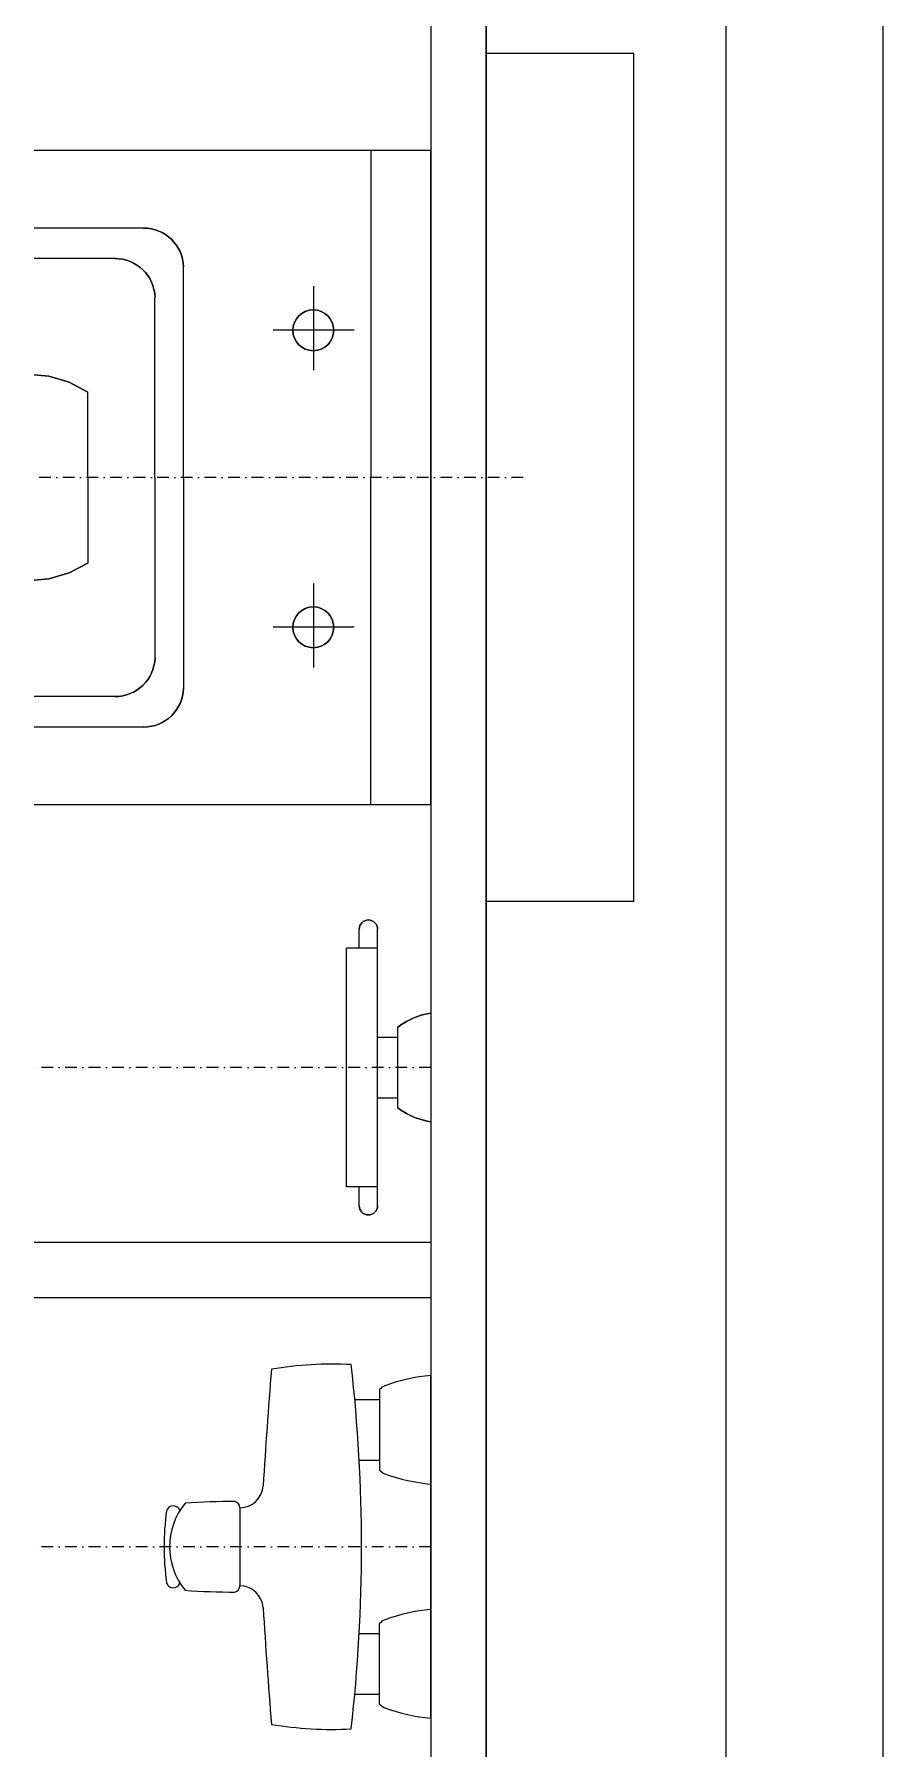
# Model space of a CAD drawing. Header units: millimetres. Extents: x 1227527 to 1253152, y -267428 to -255409.
# Drawn here: x 1237132 to 1237592, y -258739 to -257809 of the extents above; entities that cross this region are included whole.
import ezdxf

# ---------------------------------------------------------------- set-up
doc = ezdxf.new("R2010")
doc.units = ezdxf.units.MM
doc.linetypes.add('DASHDOT2', pattern=[12.7, 6.35, -3.175, 0, -3.175])
for name, color, linetype in [('Divar-komek', 7, 'Continuous'), ('Kafel', 7, 'Continuous'), ('Santexnika', 7, 'Continuous'), ('Tavan', 7, 'Continuous')]:
    doc.layers.add(name, color=color, linetype=linetype)

msp = doc.modelspace()

# ---------------------------------------------------------------- linework, layer by layer
msp.add_line((1237377.42, -262209.29), (1237377.42, -255679.07))
at = {"layer": 'Divar-komek'}
for p, q in [((1237377.42, -255874.29), (1237377.42, -262209.29)), ((1237507.42, -255874.29), (1237507.42, -262339.29))]:
    msp.add_line(p, q, dxfattribs=at)
at = {"layer": 'Kafel'}
for p, q in [((1237347.42, -255704.29), (1237347.42, -262184.29)), ((1237377.42, -255874.29), (1237377.42, -262184.29))]:
    msp.add_line(p, q, dxfattribs=at)
at = {"layer": 'Santexnika'}
for p, q in [((1237457.42, -257819.29), (1237377.42, -257819.29)), ((1237377.42, -258279.29), (1237377.42, -257819.29)), ((1237457.42, -257819.29), (1237377.42, -257819.29)), ((1237377.42, -258279.29), (1237377.42, -257819.29)), ((1237457.42, -257819.29), (1237377.42, -257819.29)), ((1237377.42, -258279.29), (1237377.42, -257819.29)), ((1237457.42, -257819.29), (1237377.42, -257819.29)), ((1237377.42, -258279.29), (1237377.42, -257819.29)), ((1237457.42, -257819.29), (1237377.42, -257819.29)), ((1237377.42, -258279.29), (1237377.42, -257819.29)), ((1237457.42, -257819.29), (1237377.42, -257819.29)), ((1237377.42, -258279.29), (1237377.42, -257819.29)), ((1237457.42, -257819.29), (1237377.42, -257819.29)), ((1237377.42, -258279.29), (1237377.42, -257819.29)), ((1237457.42, -257819.29), (1237377.42, -257819.29)), ((1237377.42, -258279.29), (1237377.42, -257819.29)), ((1237457.42, -258279.29), (1237457.42, -257819.29)), ((1237457.42, -258279.29), (1237457.42, -257819.29)), ((1237457.42, -258279.29), (1237457.42, -257819.29)), ((1237457.42, -258279.29), (1237457.42, -257819.29)), ((1237457.42, -258279.29), (1237457.42, -257819.29)), ((1237457.42, -258279.29), (1237457.42, -257819.29)), ((1237457.42, -258279.29), (1237457.42, -257819.29)), ((1237457.42, -258279.29), (1237457.42, -257819.29)), ((1237347.42, -257871.79), (1237132.42, -257871.79)), ((1237347.42, -257871.79), (1237132.42, -257871.79)), ((1237347.42, -257871.79), (1237132.42, -257871.79)), ((1237347.42, -257871.79), (1237132.42, -257871.79)), ((1237347.42, -257871.79), (1237132.42, -257871.79)), ((1237347.42, -257871.79), (1237132.42, -257871.79)), ((1237347.42, -257871.79), (1237132.42, -257871.79)), ((1237347.42, -257871.79), (1237132.42, -257871.79)), ((1237314.89, -257871.79), (1237314.89, -258049.29)), ((1237314.89, -257871.79), (1237314.89, -258049.29)), ((1237314.89, -257871.79), (1237314.89, -258049.29)), ((1237314.89, -257871.79), (1237314.89, -258049.29)), ((1237314.89, -257871.79), (1237314.89, -258049.29)), ((1237314.89, -257871.79), (1237314.89, -258049.29)), ((1237314.89, -257871.79), (1237314.89, -258049.29)), ((1237314.89, -257871.79), (1237314.89, -258049.29)), ((1237347.42, -258226.79), (1237347.42, -257871.79)), ((1237347.42, -258226.79), (1237347.42, -257871.79)), ((1237347.42, -258226.79), (1237347.42, -257871.79)), ((1237347.42, -258226.79), (1237347.42, -257871.79)), ((1237347.42, -258226.79), (1237347.42, -257871.79)), ((1237347.42, -258226.79), (1237347.42, -257871.79)), ((1237347.42, -258226.79), (1237347.42, -257871.79)), ((1237347.42, -258226.79), (1237347.42, -257871.79)), ((1237191.9, -257913.96), (1237132.42, -257913.96)), ((1237191.9, -257913.96), (1237132.42, -257913.96)), ((1237191.9, -257913.96), (1237132.42, -257913.96)), ((1237191.9, -257913.96), (1237132.42, -257913.96)), ((1237191.9, -257913.96), (1237132.42, -257913.96)), ((1237191.9, -257913.96), (1237132.42, -257913.96)), ((1237191.9, -257913.96), (1237132.42, -257913.96)), ((1237191.9, -257913.96), (1237132.42, -257913.96)), ((1237176.42, -257930.5), (1237132.42, -257930.5)), ((1237176.42, -257930.5), (1237132.42, -257930.5)), ((1237176.42, -257930.5), (1237132.42, -257930.5)), ((1237176.42, -257930.5), (1237132.42, -257930.5)), ((1237176.42, -257930.5), (1237132.42, -257930.5)), ((1237176.42, -257930.5), (1237132.42, -257930.5)), ((1237176.42, -257930.5), (1237132.42, -257930.5)), ((1237176.42, -257930.5), (1237132.42, -257930.5)), ((1237213.34, -258049.29), (1237213.34, -257934.94)), ((1237213.34, -258049.29), (1237213.34, -257934.94)), ((1237213.34, -258049.29), (1237213.34, -257934.94)), ((1237213.34, -258049.29), (1237213.34, -257934.94)), ((1237213.34, -258049.29), (1237213.34, -257934.94)), ((1237213.34, -258049.29), (1237213.34, -257934.94)), ((1237213.34, -258049.29), (1237213.34, -257934.94)), ((1237213.34, -258049.29), (1237213.34, -257934.94)), ((1237197.86, -258049.29), (1237197.86, -257951.47)), ((1237197.86, -258049.29), (1237197.86, -257951.47)), ((1237197.86, -258049.29), (1237197.86, -257951.47)), ((1237197.86, -258049.29), (1237197.86, -257951.47)), ((1237197.86, -258049.29), (1237197.86, -257951.47)), ((1237197.86, -258049.29), (1237197.86, -257951.47)), ((1237197.86, -258049.29), (1237197.86, -257951.47)), ((1237197.86, -258049.29), (1237197.86, -257951.47)), ((1237283.9, -257991.12), (1237283.9, -257945.55)), ((1237283.9, -257991.12), (1237283.9, -257945.55)), ((1237283.9, -257991.12), (1237283.9, -257945.55)), ((1237283.9, -257991.12), (1237283.9, -257945.55)), ((1237283.9, -257991.12), (1237283.9, -257945.55)), ((1237283.9, -257991.12), (1237283.9, -257945.55)), ((1237283.9, -257991.12), (1237283.9, -257945.55)), ((1237283.9, -257991.12), (1237283.9, -257945.55)), ((1237305.83, -257969.4), (1237261.98, -257969.4)), ((1237305.83, -257969.4), (1237261.98, -257969.4)), ((1237305.83, -257969.4), (1237261.98, -257969.4)), ((1237305.83, -257969.4), (1237261.98, -257969.4)), ((1237305.83, -257969.4), (1237261.98, -257969.4)), ((1237305.83, -257969.4), (1237261.98, -257969.4)), ((1237305.83, -257969.4), (1237261.98, -257969.4)), ((1237305.83, -257969.4), (1237261.98, -257969.4)), ((1237161.53, -258049.29), (1237161.53, -258002.93)), ((1237161.53, -258049.29), (1237161.53, -258002.93)), ((1237161.53, -258049.29), (1237161.53, -258002.93)), ((1237161.53, -258049.29), (1237161.53, -258002.93)), ((1237161.53, -258049.29), (1237161.53, -258002.93)), ((1237161.53, -258049.29), (1237161.53, -258002.93)), ((1237161.53, -258049.29), (1237161.53, -258002.93)), ((1237161.53, -258049.29), (1237161.53, -258002.93)), ((1237161.53, -258049.29), (1237161.53, -258095.66)), ((1237161.53, -258049.29), (1237161.53, -258095.66)), ((1237161.53, -258049.29), (1237161.53, -258095.66)), ((1237161.53, -258049.29), (1237161.53, -258095.66)), ((1237161.53, -258049.29), (1237161.53, -258095.66)), ((1237161.53, -258049.29), (1237161.53, -258095.66)), ((1237161.53, -258049.29), (1237161.53, -258095.66)), ((1237161.53, -258049.29), (1237161.53, -258095.66)), ((1237197.86, -258049.29), (1237197.86, -258147.11)), ((1237197.86, -258049.29), (1237197.86, -258147.11)), ((1237197.86, -258049.29), (1237197.86, -258147.11)), ((1237197.86, -258049.29), (1237197.86, -258147.11)), ((1237197.86, -258049.29), (1237197.86, -258147.11)), ((1237197.86, -258049.29), (1237197.86, -258147.11)), ((1237197.86, -258049.29), (1237197.86, -258147.11)), ((1237197.86, -258049.29), (1237197.86, -258147.11)), ((1237213.34, -258049.29), (1237213.34, -258163.64)), ((1237213.34, -258049.29), (1237213.34, -258163.64)), ((1237213.34, -258049.29), (1237213.34, -258163.64)), ((1237213.34, -258049.29), (1237213.34, -258163.64)), ((1237213.34, -258049.29), (1237213.34, -258163.64)), ((1237213.34, -258049.29), (1237213.34, -258163.64)), ((1237213.34, -258049.29), (1237213.34, -258163.64)), ((1237213.34, -258049.29), (1237213.34, -258163.64)), ((1237314.89, -258226.79), (1237314.89, -258049.29)), ((1237314.89, -258226.79), (1237314.89, -258049.29)), ((1237314.89, -258226.79), (1237314.89, -258049.29)), ((1237314.89, -258226.79), (1237314.89, -258049.29)), ((1237314.89, -258226.79), (1237314.89, -258049.29)), ((1237314.89, -258226.79), (1237314.89, -258049.29)), ((1237314.89, -258226.79), (1237314.89, -258049.29)), ((1237314.89, -258226.79), (1237314.89, -258049.29)), ((1237283.9, -258152.24), (1237283.9, -258106.67)), ((1237283.9, -258152.24), (1237283.9, -258106.67)), ((1237283.9, -258152.24), (1237283.9, -258106.67)), ((1237283.9, -258152.24), (1237283.9, -258106.67)), ((1237283.9, -258152.24), (1237283.9, -258106.67)), ((1237283.9, -258152.24), (1237283.9, -258106.67)), ((1237283.9, -258152.24), (1237283.9, -258106.67)), ((1237283.9, -258152.24), (1237283.9, -258106.67)), ((1237305.83, -258130.52), (1237261.98, -258130.52)), ((1237305.83, -258130.52), (1237261.98, -258130.52)), ((1237305.83, -258130.52), (1237261.98, -258130.52)), ((1237305.83, -258130.52), (1237261.98, -258130.52)), ((1237305.83, -258130.52), (1237261.98, -258130.52)), ((1237305.83, -258130.52), (1237261.98, -258130.52)), ((1237305.83, -258130.52), (1237261.98, -258130.52)), ((1237305.83, -258130.52), (1237261.98, -258130.52)), ((1237176.42, -258168.09), (1237132.42, -258168.09)), ((1237176.42, -258168.09), (1237132.42, -258168.09)), ((1237176.42, -258168.09), (1237132.42, -258168.09)), ((1237176.42, -258168.09), (1237132.42, -258168.09)), ((1237176.42, -258168.09), (1237132.42, -258168.09)), ((1237176.42, -258168.09), (1237132.42, -258168.09)), ((1237176.42, -258168.09), (1237132.42, -258168.09)), ((1237176.42, -258168.09), (1237132.42, -258168.09)), ((1237191.9, -258184.62), (1237132.42, -258184.62)), ((1237191.9, -258184.62), (1237132.42, -258184.62)), ((1237191.9, -258184.62), (1237132.42, -258184.62)), ((1237191.9, -258184.62), (1237132.42, -258184.62)), ((1237191.9, -258184.62), (1237132.42, -258184.62)), ((1237191.9, -258184.62), (1237132.42, -258184.62)), ((1237191.9, -258184.62), (1237132.42, -258184.62)), ((1237191.9, -258184.62), (1237132.42, -258184.62)), ((1237347.42, -258226.79), (1237132.42, -258226.79)), ((1237347.42, -258226.79), (1237132.42, -258226.79)), ((1237347.42, -258226.79), (1237132.42, -258226.79)), ((1237347.42, -258226.79), (1237132.42, -258226.79)), ((1237347.42, -258226.79), (1237132.42, -258226.79)), ((1237347.42, -258226.79), (1237132.42, -258226.79)), ((1237347.42, -258226.79), (1237132.42, -258226.79)), ((1237347.42, -258226.79), (1237132.42, -258226.79)), ((1237457.42, -258279.29), (1237377.42, -258279.29)), ((1237457.42, -258279.29), (1237377.42, -258279.29)), ((1237457.42, -258279.29), (1237377.42, -258279.29)), ((1237457.42, -258279.29), (1237377.42, -258279.29)), ((1237457.42, -258279.29), (1237377.42, -258279.29)), ((1237457.42, -258279.29), (1237377.42, -258279.29)), ((1237457.42, -258279.29), (1237377.42, -258279.29)), ((1237457.42, -258279.29), (1237377.42, -258279.29)), ((1237308.57, -258304.64), (1237308.57, -258294.29)), ((1237308.57, -258304.64), (1237308.57, -258294.29)), ((1237308.57, -258304.64), (1237308.57, -258294.29)), ((1237308.57, -258304.64), (1237308.57, -258294.29)), ((1237308.57, -258304.64), (1237308.57, -258294.29)), ((1237308.57, -258304.64), (1237308.57, -258294.29)), ((1237308.57, -258304.64), (1237308.57, -258294.29)), ((1237308.57, -258304.64), (1237308.57, -258294.29)), ((1237318.57, -258444.29), (1237318.57, -258294.29)), ((1237318.57, -258444.29), (1237318.57, -258294.29)), ((1237318.57, -258444.29), (1237318.57, -258294.29)), ((1237318.57, -258444.29), (1237318.57, -258294.29)), ((1237318.57, -258444.29), (1237318.57, -258294.29)), ((1237318.57, -258444.29), (1237318.57, -258294.29)), ((1237318.57, -258444.29), (1237318.57, -258294.29)), ((1237318.57, -258444.29), (1237318.57, -258294.29)), ((1237301.63, -258433.95), (1237301.63, -258304.64)), ((1237318.57, -258304.64), (1237301.63, -258304.64)), ((1237301.63, -258433.95), (1237301.63, -258304.64)), ((1237318.57, -258304.64), (1237301.63, -258304.64)), ((1237301.63, -258433.95), (1237301.63, -258304.64)), ((1237318.57, -258304.64), (1237301.63, -258304.64)), ((1237301.63, -258433.95), (1237301.63, -258304.64)), ((1237318.57, -258304.64), (1237301.63, -258304.64)), ((1237301.63, -258433.95), (1237301.63, -258304.64)), ((1237318.57, -258304.64), (1237301.63, -258304.64)), ((1237301.63, -258433.95), (1237301.63, -258304.64)), ((1237318.57, -258304.64), (1237301.63, -258304.64)), ((1237301.63, -258433.95), (1237301.63, -258304.64)), ((1237318.57, -258304.64), (1237301.63, -258304.64)), ((1237301.63, -258433.95), (1237301.63, -258304.64)), ((1237318.57, -258304.64), (1237301.63, -258304.64)), ((1237347.42, -258339.86), (1237347.42, -258398.73)), ((1237347.42, -258339.86), (1237347.42, -258398.73)), ((1237347.42, -258339.86), (1237347.42, -258398.73)), ((1237347.42, -258339.86), (1237347.42, -258398.73)), ((1237347.42, -258339.86), (1237347.42, -258398.73)), ((1237347.42, -258339.86), (1237347.42, -258398.73)), ((1237347.42, -258339.86), (1237347.42, -258398.73)), ((1237347.42, -258339.86), (1237347.42, -258398.73)), ((1237318.57, -258352.86), (1237329.59, -258352.86)), ((1237318.57, -258352.86), (1237329.59, -258352.86)), ((1237318.57, -258352.86), (1237329.59, -258352.86)), ((1237318.57, -258352.86), (1237329.59, -258352.86)), ((1237318.57, -258352.86), (1237329.59, -258352.86)), ((1237318.57, -258352.86), (1237329.59, -258352.86)), ((1237318.57, -258352.86), (1237329.59, -258352.86)), ((1237318.57, -258352.86), (1237329.59, -258352.86)), ((1237329.59, -258391.13), (1237329.59, -258347.46)), ((1237329.59, -258391.13), (1237329.59, -258347.46)), ((1237329.59, -258391.13), (1237329.59, -258347.46)), ((1237329.59, -258391.13), (1237329.59, -258347.46)), ((1237329.59, -258391.13), (1237329.59, -258347.46)), ((1237329.59, -258391.13), (1237329.59, -258347.46)), ((1237329.59, -258391.13), (1237329.59, -258347.46)), ((1237329.59, -258391.13), (1237329.59, -258347.46)), ((1237318.57, -258385.72), (1237329.59, -258385.72)), ((1237318.57, -258385.72), (1237329.59, -258385.72)), ((1237318.57, -258385.72), (1237329.59, -258385.72)), ((1237318.57, -258385.72), (1237329.59, -258385.72)), ((1237318.57, -258385.72), (1237329.59, -258385.72)), ((1237318.57, -258385.72), (1237329.59, -258385.72)), ((1237318.57, -258385.72), (1237329.59, -258385.72)), ((1237318.57, -258385.72), (1237329.59, -258385.72)), ((1237318.57, -258433.95), (1237301.63, -258433.95)), ((1237318.57, -258433.95), (1237301.63, -258433.95)), ((1237318.57, -258433.95), (1237301.63, -258433.95)), ((1237318.57, -258433.95), (1237301.63, -258433.95)), ((1237318.57, -258433.95), (1237301.63, -258433.95)), ((1237318.57, -258433.95), (1237301.63, -258433.95)), ((1237318.57, -258433.95), (1237301.63, -258433.95)), ((1237318.57, -258433.95), (1237301.63, -258433.95)), ((1237308.57, -258444.29), (1237308.57, -258433.95)), ((1237308.57, -258444.29), (1237308.57, -258433.95)), ((1237308.57, -258444.29), (1237308.57, -258433.95)), ((1237308.57, -258444.29), (1237308.57, -258433.95)), ((1237308.57, -258444.29), (1237308.57, -258433.95)), ((1237308.57, -258444.29), (1237308.57, -258433.95)), ((1237308.57, -258444.29), (1237308.57, -258433.95)), ((1237308.57, -258444.29), (1237308.57, -258433.95)), ((1237347.42, -258464.29), (1237132.42, -258464.29)), ((1237347.42, -258464.29), (1237132.42, -258464.29)), ((1237347.42, -258464.29), (1237132.42, -258464.29)), ((1237347.42, -258464.29), (1237132.42, -258464.29)), ((1237347.42, -258464.29), (1237132.42, -258464.29)), ((1237347.42, -258464.29), (1237132.42, -258464.29)), ((1237347.42, -258464.29), (1237132.42, -258464.29)), ((1237347.42, -258464.29), (1237132.42, -258464.29)), ((1237347.42, -258494.29), (1237132.42, -258494.29)), ((1237347.42, -258494.29), (1237132.42, -258494.29)), ((1237347.42, -258494.29), (1237132.42, -258494.29)), ((1237347.42, -258494.29), (1237132.42, -258494.29)), ((1237347.42, -258494.29), (1237132.42, -258494.29)), ((1237347.42, -258494.29), (1237132.42, -258494.29)), ((1237347.42, -258494.29), (1237132.42, -258494.29)), ((1237347.42, -258494.29), (1237132.42, -258494.29)), ((1237347.42, -258722.2), (1237347.42, -258536.38)), ((1237347.42, -258722.2), (1237347.42, -258536.38)), ((1237347.42, -258722.2), (1237347.42, -258536.38)), ((1237347.42, -258722.2), (1237347.42, -258536.38)), ((1237347.42, -258722.2), (1237347.42, -258536.38)), ((1237347.42, -258722.2), (1237347.42, -258536.38)), ((1237347.42, -258722.2), (1237347.42, -258536.38)), ((1237347.42, -258722.2), (1237347.42, -258536.38)), ((1237319.59, -258543.98), (1237319.59, -258587.65)), ((1237319.59, -258543.98), (1237319.59, -258587.65)), ((1237319.59, -258543.98), (1237319.59, -258587.65)), ((1237319.59, -258543.98), (1237319.59, -258587.65)), ((1237319.59, -258543.98), (1237319.59, -258587.65)), ((1237319.59, -258543.98), (1237319.59, -258587.65)), ((1237319.59, -258543.98), (1237319.59, -258587.65)), ((1237319.59, -258543.98), (1237319.59, -258587.65)), ((1237306.18, -258549.39), (1237319.59, -258549.39)), ((1237306.18, -258549.39), (1237319.59, -258549.39)), ((1237306.18, -258549.39), (1237319.59, -258549.39)), ((1237306.18, -258549.39), (1237319.59, -258549.39)), ((1237306.18, -258549.39), (1237319.59, -258549.39)), ((1237306.18, -258549.39), (1237319.59, -258549.39)), ((1237306.18, -258549.39), (1237319.59, -258549.39)), ((1237306.18, -258549.39), (1237319.59, -258549.39)), ((1237308.57, -258582.25), (1237319.59, -258582.25)), ((1237308.57, -258582.25), (1237319.59, -258582.25)), ((1237308.57, -258582.25), (1237319.59, -258582.25)), ((1237308.57, -258582.25), (1237319.59, -258582.25)), ((1237308.57, -258582.25), (1237319.59, -258582.25)), ((1237308.57, -258582.25), (1237319.59, -258582.25)), ((1237308.57, -258582.25), (1237319.59, -258582.25)), ((1237308.57, -258582.25), (1237319.59, -258582.25)), ((1237243.85, -258608.1), (1237243.85, -258650.48)), ((1237243.85, -258608.1), (1237243.85, -258650.48)), ((1237243.85, -258608.1), (1237243.85, -258650.48)), ((1237243.85, -258608.1), (1237243.85, -258650.48)), ((1237243.85, -258608.1), (1237243.85, -258650.48)), ((1237243.85, -258608.1), (1237243.85, -258650.48)), ((1237243.85, -258608.1), (1237243.85, -258650.48)), ((1237243.85, -258608.1), (1237243.85, -258650.48)), ((1237308.57, -258676.33), (1237319.59, -258676.33)), ((1237308.57, -258676.33), (1237319.59, -258676.33)), ((1237308.57, -258676.33), (1237319.59, -258676.33)), ((1237308.57, -258676.33), (1237319.59, -258676.33)), ((1237308.57, -258676.33), (1237319.59, -258676.33)), ((1237308.57, -258676.33), (1237319.59, -258676.33)), ((1237308.57, -258676.33), (1237319.59, -258676.33)), ((1237308.57, -258676.33), (1237319.59, -258676.33)), ((1237319.59, -258714.6), (1237319.59, -258670.93)), ((1237319.59, -258714.6), (1237319.59, -258670.93)), ((1237319.59, -258714.6), (1237319.59, -258670.93)), ((1237319.59, -258714.6), (1237319.59, -258670.93)), ((1237319.59, -258714.6), (1237319.59, -258670.93)), ((1237319.59, -258714.6), (1237319.59, -258670.93)), ((1237319.59, -258714.6), (1237319.59, -258670.93)), ((1237319.59, -258714.6), (1237319.59, -258670.93)), ((1237306.18, -258709.2), (1237319.59, -258709.2)), ((1237306.18, -258709.2), (1237319.59, -258709.2)), ((1237306.18, -258709.2), (1237319.59, -258709.2)), ((1237306.18, -258709.2), (1237319.59, -258709.2)), ((1237306.18, -258709.2), (1237319.59, -258709.2)), ((1237306.18, -258709.2), (1237319.59, -258709.2)), ((1237306.18, -258709.2), (1237319.59, -258709.2)), ((1237306.18, -258709.2), (1237319.59, -258709.2))]:
    msp.add_line(p, q, dxfattribs=at)
at = {"layer": 'Santexnika', "color": 26, "linetype": 'DASHDOT2', "true_color": 0x791e15}
for p, q in [((1237397.42, -258049.29), (1237132.42, -258049.29)), ((1237397.42, -258049.29), (1237132.42, -258049.29)), ((1237397.42, -258049.29), (1237132.42, -258049.29)), ((1237397.42, -258049.29), (1237132.42, -258049.29)), ((1237397.42, -258049.29), (1237132.42, -258049.29)), ((1237397.42, -258049.29), (1237132.42, -258049.29)), ((1237397.42, -258049.29), (1237132.42, -258049.29)), ((1237397.42, -258049.29), (1237132.42, -258049.29)), ((1237347.42, -258369.29), (1237132.42, -258369.29)), ((1237347.42, -258369.29), (1237132.42, -258369.29)), ((1237347.42, -258369.29), (1237132.42, -258369.29)), ((1237347.42, -258369.29), (1237132.42, -258369.29)), ((1237347.42, -258369.29), (1237132.42, -258369.29)), ((1237347.42, -258369.29), (1237132.42, -258369.29)), ((1237347.42, -258369.29), (1237132.42, -258369.29)), ((1237347.42, -258369.29), (1237132.42, -258369.29)), ((1237347.42, -258629.29), (1237132.42, -258629.29)), ((1237347.42, -258629.29), (1237132.42, -258629.29)), ((1237347.42, -258629.29), (1237132.42, -258629.29)), ((1237347.42, -258629.29), (1237132.42, -258629.29)), ((1237347.42, -258629.29), (1237132.42, -258629.29)), ((1237347.42, -258629.29), (1237132.42, -258629.29)), ((1237347.42, -258629.29), (1237132.42, -258629.29)), ((1237347.42, -258629.29), (1237132.42, -258629.29))]:
    msp.add_line(p, q, dxfattribs=at)
at = {"layer": 'Santexnika'}
for points in [[(1237132.42, -257993.64), (1237140.38, -257994.33), (1237151.33, -257997.55), (1237161.53, -258002.93)], [(1237161.53, -258002.93), (1237151.33, -257997.55), (1237140.38, -257994.33), (1237132.42, -257993.64)], [(1237161.53, -258002.93), (1237151.33, -257997.55), (1237140.38, -257994.33), (1237132.42, -257993.64)], [(1237161.53, -258002.93), (1237151.33, -257997.55), (1237140.38, -257994.33), (1237132.42, -257993.64)], [(1237161.53, -258002.93), (1237151.33, -257997.55), (1237140.38, -257994.33), (1237132.42, -257993.64)], [(1237161.53, -258002.93), (1237151.33, -257997.55), (1237140.38, -257994.33), (1237132.42, -257993.64)], [(1237161.53, -258002.93), (1237151.33, -257997.55), (1237140.38, -257994.33), (1237132.42, -257993.64)], [(1237161.53, -258002.93), (1237151.33, -257997.55), (1237140.38, -257994.33), (1237132.42, -257993.64)], [(1237161.53, -258095.66), (1237151.33, -258101.03), (1237140.38, -258104.25), (1237132.42, -258104.94)], [(1237132.42, -258104.94), (1237140.38, -258104.25), (1237151.33, -258101.03), (1237161.53, -258095.66)], [(1237132.42, -258104.94), (1237140.38, -258104.25), (1237151.33, -258101.03), (1237161.53, -258095.66)], [(1237132.42, -258104.94), (1237140.38, -258104.25), (1237151.33, -258101.03), (1237161.53, -258095.66)], [(1237132.42, -258104.94), (1237140.38, -258104.25), (1237151.33, -258101.03), (1237161.53, -258095.66)], [(1237132.42, -258104.94), (1237140.38, -258104.25), (1237151.33, -258101.03), (1237161.53, -258095.66)], [(1237132.42, -258104.94), (1237140.38, -258104.25), (1237151.33, -258101.03), (1237161.53, -258095.66)], [(1237132.42, -258104.94), (1237140.38, -258104.25), (1237151.33, -258101.03), (1237161.53, -258095.66)]]:
    msp.add_lwpolyline(points, dxfattribs=at)
at = {"layer": 'Santexnika', "extrusion": (0, 0, -1)}
for centre in [(-1237283.68, -257969.4), (-1237283.68, -258130.52)]:
    msp.add_circle(centre, 11.07, dxfattribs=at)
at = {"layer": 'Santexnika'}
for centre in [(1237283.68, -257969.4), (1237283.68, -257969.4), (1237283.68, -257969.4), (1237283.68, -257969.4), (1237283.68, -257969.4), (1237283.68, -257969.4), (1237283.68, -257969.4), (1237283.68, -258130.52), (1237283.68, -258130.52), (1237283.68, -258130.52), (1237283.68, -258130.52), (1237283.68, -258130.52), (1237283.68, -258130.52), (1237283.68, -258130.52)]:
    msp.add_circle(centre, 11.07, dxfattribs=at)
at = {"layer": 'Santexnika', "extrusion": (0, 0, -1)}
for centre, radius, start, end in [((-1237191.74, -257935.58), 21.61, 89.57615, 178.31441), ((-1237176.26, -257952.11), 21.61, 89.57615, 178.31441), ((-1237176.26, -258146.47), 21.61, -178.31441, -89.57615), ((-1237191.74, -258163.01), 21.61, -178.31441, -89.57615), ((-1237313.57, -258294.29), 5, 0, -180), ((-1237352.64, -258376.93), 37.44, 57.44563, 81.9817), ((-1237335.65, -258352.82), 8.09, 41.50439, 67.0081), ((-1237335.65, -258385.76), 8.09, -67.0081, -41.50439), ((-1237352.64, -258361.65), 37.44, -81.9817, -57.44563), ((-1237313.57, -258444.29), 5, -180, 0)]:
    msp.add_arc(centre, radius, start, end, dxfattribs=at)
at = {"layer": 'Santexnika'}
for centre, radius, start, end in [((1237191.74, -257935.58), 21.61, 1.68559, 90.42385), ((1237191.74, -257935.58), 21.61, 1.68559, 90.42385), ((1237191.74, -257935.58), 21.61, 1.68559, 90.42385), ((1237191.74, -257935.58), 21.61, 1.68559, 90.42385), ((1237191.74, -257935.58), 21.61, 1.68559, 90.42385), ((1237191.74, -257935.58), 21.61, 1.68559, 90.42385), ((1237191.74, -257935.58), 21.61, 1.68559, 90.42385), ((1237176.26, -257952.11), 21.61, 1.68559, 90.42385), ((1237176.26, -257952.11), 21.61, 1.68559, 90.42385), ((1237176.26, -257952.11), 21.61, 1.68559, 90.42385), ((1237176.26, -257952.11), 21.61, 1.68559, 90.42385), ((1237176.26, -257952.11), 21.61, 1.68559, 90.42385), ((1237176.26, -257952.11), 21.61, 1.68559, 90.42385), ((1237176.26, -257952.11), 21.61, 1.68559, 90.42385), ((1237176.26, -258146.47), 21.61, -90.42385, -1.68559), ((1237176.26, -258146.47), 21.61, -90.42385, -1.68559), ((1237176.26, -258146.47), 21.61, -90.42385, -1.68559), ((1237176.26, -258146.47), 21.61, -90.42385, -1.68559), ((1237176.26, -258146.47), 21.61, -90.42385, -1.68559), ((1237176.26, -258146.47), 21.61, -90.42385, -1.68559), ((1237176.26, -258146.47), 21.61, -90.42385, -1.68559), ((1237191.74, -258163.01), 21.61, -90.42385, -1.68559), ((1237191.74, -258163.01), 21.61, -90.42385, -1.68559), ((1237191.74, -258163.01), 21.61, -90.42385, -1.68559), ((1237191.74, -258163.01), 21.61, -90.42385, -1.68559), ((1237191.74, -258163.01), 21.61, -90.42385, -1.68559), ((1237191.74, -258163.01), 21.61, -90.42385, -1.68559), ((1237191.74, -258163.01), 21.61, -90.42385, -1.68559), ((1237313.57, -258294.29), 5, 0, 180), ((1237313.57, -258294.29), 5, 0, 180), ((1237313.57, -258294.29), 5, 0, 180), ((1237313.57, -258294.29), 5, 0, 180), ((1237313.57, -258294.29), 5, 0, 180), ((1237313.57, -258294.29), 5, 0, 180), ((1237313.57, -258294.29), 5, 0, 180), ((1237352.64, -258376.93), 37.44, 98.0183, 122.55437), ((1237352.64, -258376.93), 37.44, 98.0183, 122.55437), ((1237352.64, -258376.93), 37.44, 98.0183, 122.55437), ((1237352.64, -258376.93), 37.44, 98.0183, 122.55437), ((1237352.64, -258376.93), 37.44, 98.0183, 122.55437), ((1237352.64, -258376.93), 37.44, 98.0183, 122.55437), ((1237352.64, -258376.93), 37.44, 98.0183, 122.55437), ((1237335.65, -258352.82), 8.09, 112.9919, 138.49561), ((1237335.65, -258352.82), 8.09, 112.9919, 138.49561), ((1237335.65, -258352.82), 8.09, 112.9919, 138.49561), ((1237335.65, -258352.82), 8.09, 112.9919, 138.49561), ((1237335.65, -258352.82), 8.09, 112.9919, 138.49561), ((1237335.65, -258352.82), 8.09, 112.9919, 138.49561), ((1237335.65, -258352.82), 8.09, 112.9919, 138.49561), ((1237335.65, -258385.76), 8.09, -138.49561, -112.9919), ((1237335.65, -258385.76), 8.09, -138.49561, -112.9919), ((1237335.65, -258385.76), 8.09, -138.49561, -112.9919), ((1237335.65, -258385.76), 8.09, -138.49561, -112.9919), ((1237335.65, -258385.76), 8.09, -138.49561, -112.9919), ((1237335.65, -258385.76), 8.09, -138.49561, -112.9919), ((1237335.65, -258385.76), 8.09, -138.49561, -112.9919), ((1237352.64, -258361.65), 37.44, -122.55437, -98.0183), ((1237352.64, -258361.65), 37.44, -122.55437, -98.0183), ((1237352.64, -258361.65), 37.44, -122.55437, -98.0183), ((1237352.64, -258361.65), 37.44, -122.55437, -98.0183), ((1237352.64, -258361.65), 37.44, -122.55437, -98.0183), ((1237352.64, -258361.65), 37.44, -122.55437, -98.0183), ((1237352.64, -258361.65), 37.44, -122.55437, -98.0183), ((1237313.57, -258444.29), 5, 180, 0), ((1237313.57, -258444.29), 5, 180, 0), ((1237313.57, -258444.29), 5, 180, 0), ((1237313.57, -258444.29), 5, 180, 0), ((1237313.57, -258444.29), 5, 180, 0), ((1237313.57, -258444.29), 5, 180, 0), ((1237313.57, -258444.29), 5, 180, 0), ((1237294.24, -258732.91), 202.7, 87.17491, 99.43674), ((1237294.24, -258732.91), 202.7, 87.17491, 99.43674), ((1237294.24, -258732.91), 202.7, 87.17491, 99.43674), ((1237294.24, -258732.91), 202.7, 87.17491, 99.43674), ((1237294.24, -258732.91), 202.7, 87.17491, 99.43674), ((1237294.24, -258732.91), 202.7, 87.17491, 99.43674), ((1237294.24, -258732.91), 202.7, 87.17491, 99.43674), ((1237294.24, -258732.91), 202.7, 87.17491, 99.43674), ((1236436.7, -258629.29), 873.13, -6.49946, 6.49946), ((1236436.7, -258629.29), 873.13, -6.49946, 6.49946), ((1236436.7, -258629.29), 873.13, -6.49946, 6.49946), ((1236436.7, -258629.29), 873.13, -6.49946, 6.49946), ((1236436.7, -258629.29), 873.13, -6.49946, 6.49946), ((1236436.7, -258629.29), 873.13, -6.49946, 6.49946), ((1236436.7, -258629.29), 873.13, -6.49946, 6.49946), ((1236436.7, -258629.29), 873.13, -6.49946, 6.49946), ((1240667.19, -258807.7), 3417.25, 175.38846, 176.45203), ((1240667.19, -258807.7), 3417.25, 175.38846, 176.45203), ((1240667.19, -258807.7), 3417.25, 175.38846, 176.45203), ((1240667.19, -258807.7), 3417.25, 175.38846, 176.45203), ((1240667.19, -258807.7), 3417.25, 175.38846, 176.45203), ((1240667.19, -258807.7), 3417.25, 175.38846, 176.45203), ((1240667.19, -258807.7), 3417.25, 175.38846, 176.45203), ((1240667.19, -258807.7), 3417.25, 175.38846, 176.45203), ((1237355.45, -258631.75), 95.7, 94.816, 110.14565), ((1237355.45, -258631.75), 95.7, 94.816, 110.14565), ((1237355.45, -258631.75), 95.7, 94.816, 110.14565), ((1237355.45, -258631.75), 95.7, 94.816, 110.14565), ((1237355.45, -258631.75), 95.7, 94.816, 110.14565), ((1237355.45, -258631.75), 95.7, 94.816, 110.14565), ((1237355.45, -258631.75), 95.7, 94.816, 110.14565), ((1237355.45, -258631.75), 95.7, 94.816, 110.14565), ((1237325.65, -258549.35), 8.09, 112.9919, 138.49561), ((1237325.65, -258549.35), 8.09, 112.9919, 138.49561), ((1237325.65, -258549.35), 8.09, 112.9919, 138.49561), ((1237325.65, -258549.35), 8.09, 112.9919, 138.49561), ((1237325.65, -258549.35), 8.09, 112.9919, 138.49561), ((1237325.65, -258549.35), 8.09, 112.9919, 138.49561), ((1237325.65, -258549.35), 8.09, 112.9919, 138.49561), ((1237325.65, -258549.35), 8.09, 112.9919, 138.49561), ((1237325.65, -258582.29), 8.09, -138.49561, -112.9919), ((1237325.65, -258582.29), 8.09, -138.49561, -112.9919), ((1237325.65, -258582.29), 8.09, -138.49561, -112.9919), ((1237325.65, -258582.29), 8.09, -138.49561, -112.9919), ((1237325.65, -258582.29), 8.09, -138.49561, -112.9919), ((1237325.65, -258582.29), 8.09, -138.49561, -112.9919), ((1237325.65, -258582.29), 8.09, -138.49561, -112.9919), ((1237325.65, -258582.29), 8.09, -138.49561, -112.9919), ((1237355.45, -258499.89), 95.7, -110.14565, -94.816), ((1237355.45, -258499.89), 95.7, -110.14565, -94.816), ((1237355.45, -258499.89), 95.7, -110.14565, -94.816), ((1237355.45, -258499.89), 95.7, -110.14565, -94.816), ((1237355.45, -258499.89), 95.7, -110.14565, -94.816), ((1237355.45, -258499.89), 95.7, -110.14565, -94.816), ((1237355.45, -258499.89), 95.7, -110.14565, -94.816), ((1237355.45, -258499.89), 95.7, -110.14565, -94.816), ((1237240.81, -258975.57), 370.84, 89.93482, 94.12433), ((1237240.81, -258975.57), 370.84, 89.93482, 94.12433), ((1237240.81, -258975.57), 370.84, 89.93482, 94.12433), ((1237240.81, -258975.57), 370.84, 89.93482, 94.12433), ((1237240.81, -258975.57), 370.84, 89.93482, 94.12433), ((1237240.81, -258975.57), 370.84, 89.93482, 94.12433), ((1237240.81, -258975.57), 370.84, 89.93482, 94.12433), ((1237240.81, -258975.57), 370.84, 89.93482, 94.12433), ((1237240.17, -258608.27), 3.69, 2.5378, 73.27799), ((1237240.17, -258608.27), 3.69, 2.5378, 73.27799), ((1237240.17, -258608.27), 3.69, 2.5378, 73.27799), ((1237240.17, -258608.27), 3.69, 2.5378, 73.27799), ((1237240.17, -258608.27), 3.69, 2.5378, 73.27799), ((1237240.17, -258608.27), 3.69, 2.5378, 73.27799), ((1237240.17, -258608.27), 3.69, 2.5378, 73.27799), ((1237240.17, -258608.27), 3.69, 2.5378, 73.27799), ((1237243.85, -258595.44), 12.66, -90.19609, -3.54797), ((1237243.85, -258595.44), 12.66, -90.19609, -3.54797), ((1237243.85, -258595.44), 12.66, -90.19609, -3.54797), ((1237243.85, -258595.44), 12.66, -90.19609, -3.54797), ((1237243.85, -258595.44), 12.66, -90.19609, -3.54797), ((1237243.85, -258595.44), 12.66, -90.19609, -3.54797), ((1237243.85, -258595.44), 12.66, -90.19609, -3.54797), ((1237243.85, -258595.44), 12.66, -90.19609, -3.54797), ((1237340.18, -258629.29), 137.43, 171.87244, -171.87244), ((1237340.18, -258629.29), 137.43, 171.87244, -171.87244), ((1237340.18, -258629.29), 137.43, 171.87244, -171.87244), ((1237340.18, -258629.29), 137.43, 171.87244, -171.87244), ((1237340.18, -258629.29), 137.43, 171.87244, -171.87244), ((1237340.18, -258629.29), 137.43, 171.87244, -171.87244), ((1237340.18, -258629.29), 137.43, 171.87244, -171.87244), ((1237340.18, -258629.29), 137.43, 171.87244, -171.87244), ((1237207.76, -258610.75), 3.74, 16.90443, 166.3079), ((1237207.76, -258610.75), 3.74, 16.90443, 166.3079), ((1237207.76, -258610.75), 3.74, 16.90443, 166.3079), ((1237207.76, -258610.75), 3.74, 16.90443, 166.3079), ((1237207.76, -258610.75), 3.74, 16.90443, 166.3079), ((1237207.76, -258610.75), 3.74, 16.90443, 166.3079), ((1237207.76, -258610.75), 3.74, 16.90443, 166.3079), ((1237207.76, -258610.75), 3.74, 16.90443, 166.3079), ((1237243.37, -258629.29), 37.57, 141.08635, -141.08635), ((1237243.37, -258629.29), 37.57, 141.08635, -141.08635), ((1237243.37, -258629.29), 37.57, 141.08635, -141.08635), ((1237243.37, -258629.29), 37.57, 141.08635, -141.08635), ((1237243.37, -258629.29), 37.57, 141.08635, -141.08635), ((1237243.37, -258629.29), 37.57, 141.08635, -141.08635), ((1237243.37, -258629.29), 37.57, 141.08635, -141.08635), ((1237243.37, -258629.29), 37.57, 141.08635, -141.08635), ((1237207.76, -258647.84), 3.74, -166.3079, -16.90443), ((1237207.76, -258647.84), 3.74, -166.3079, -16.90443), ((1237207.76, -258647.84), 3.74, -166.3079, -16.90443), ((1237207.76, -258647.84), 3.74, -166.3079, -16.90443), ((1237207.76, -258647.84), 3.74, -166.3079, -16.90443), ((1237207.76, -258647.84), 3.74, -166.3079, -16.90443), ((1237207.76, -258647.84), 3.74, -166.3079, -16.90443), ((1237207.76, -258647.84), 3.74, -166.3079, -16.90443), ((1237240.17, -258650.32), 3.69, -73.27799, -2.5378), ((1237240.17, -258650.32), 3.69, -73.27799, -2.5378), ((1237240.17, -258650.32), 3.69, -73.27799, -2.5378), ((1237240.17, -258650.32), 3.69, -73.27799, -2.5378), ((1237240.17, -258650.32), 3.69, -73.27799, -2.5378), ((1237240.17, -258650.32), 3.69, -73.27799, -2.5378), ((1237240.17, -258650.32), 3.69, -73.27799, -2.5378), ((1237240.17, -258650.32), 3.69, -73.27799, -2.5378), ((1237243.85, -258663.14), 12.66, 3.54797, 90.19609), ((1237243.85, -258663.14), 12.66, 3.54797, 90.19609), ((1237243.85, -258663.14), 12.66, 3.54797, 90.19609), ((1237243.85, -258663.14), 12.66, 3.54797, 90.19609), ((1237243.85, -258663.14), 12.66, 3.54797, 90.19609), ((1237243.85, -258663.14), 12.66, 3.54797, 90.19609), ((1237243.85, -258663.14), 12.66, 3.54797, 90.19609), ((1237243.85, -258663.14), 12.66, 3.54797, 90.19609), ((1237240.81, -258283.02), 370.84, -94.12433, -89.93482), ((1237240.81, -258283.02), 370.84, -94.12433, -89.93482), ((1237240.81, -258283.02), 370.84, -94.12433, -89.93482), ((1237240.81, -258283.02), 370.84, -94.12433, -89.93482), ((1237240.81, -258283.02), 370.84, -94.12433, -89.93482), ((1237240.81, -258283.02), 370.84, -94.12433, -89.93482), ((1237240.81, -258283.02), 370.84, -94.12433, -89.93482), ((1237240.81, -258283.02), 370.84, -94.12433, -89.93482), ((1240667.19, -258450.88), 3417.25, -176.45203, -175.38846), ((1240667.19, -258450.88), 3417.25, -176.45203, -175.38846), ((1240667.19, -258450.88), 3417.25, -176.45203, -175.38846), ((1240667.19, -258450.88), 3417.25, -176.45203, -175.38846), ((1240667.19, -258450.88), 3417.25, -176.45203, -175.38846), ((1240667.19, -258450.88), 3417.25, -176.45203, -175.38846), ((1240667.19, -258450.88), 3417.25, -176.45203, -175.38846), ((1240667.19, -258450.88), 3417.25, -176.45203, -175.38846), ((1237325.65, -258676.3), 8.09, 112.9919, 138.49561), ((1237325.65, -258676.3), 8.09, 112.9919, 138.49561), ((1237325.65, -258676.3), 8.09, 112.9919, 138.49561), ((1237325.65, -258676.3), 8.09, 112.9919, 138.49561), ((1237325.65, -258676.3), 8.09, 112.9919, 138.49561), ((1237325.65, -258676.3), 8.09, 112.9919, 138.49561), ((1237325.65, -258676.3), 8.09, 112.9919, 138.49561), ((1237325.65, -258676.3), 8.09, 112.9919, 138.49561), ((1237355.45, -258758.69), 95.7, 94.816, 110.14565), ((1237355.45, -258758.69), 95.7, 94.816, 110.14565), ((1237355.45, -258758.69), 95.7, 94.816, 110.14565), ((1237355.45, -258758.69), 95.7, 94.816, 110.14565), ((1237355.45, -258758.69), 95.7, 94.816, 110.14565), ((1237355.45, -258758.69), 95.7, 94.816, 110.14565), ((1237355.45, -258758.69), 95.7, 94.816, 110.14565), ((1237355.45, -258758.69), 95.7, 94.816, 110.14565), ((1237325.65, -258709.24), 8.09, -138.49561, -112.9919), ((1237325.65, -258709.24), 8.09, -138.49561, -112.9919), ((1237325.65, -258709.24), 8.09, -138.49561, -112.9919), ((1237325.65, -258709.24), 8.09, -138.49561, -112.9919), ((1237325.65, -258709.24), 8.09, -138.49561, -112.9919), ((1237325.65, -258709.24), 8.09, -138.49561, -112.9919), ((1237325.65, -258709.24), 8.09, -138.49561, -112.9919), ((1237325.65, -258709.24), 8.09, -138.49561, -112.9919), ((1237355.45, -258626.84), 95.7, -110.14565, -94.816), ((1237355.45, -258626.84), 95.7, -110.14565, -94.816), ((1237355.45, -258626.84), 95.7, -110.14565, -94.816), ((1237355.45, -258626.84), 95.7, -110.14565, -94.816), ((1237355.45, -258626.84), 95.7, -110.14565, -94.816), ((1237355.45, -258626.84), 95.7, -110.14565, -94.816), ((1237355.45, -258626.84), 95.7, -110.14565, -94.816), ((1237355.45, -258626.84), 95.7, -110.14565, -94.816), ((1237294.24, -258525.67), 202.7, -99.43674, -87.17491), ((1237294.24, -258525.67), 202.7, -99.43674, -87.17491), ((1237294.24, -258525.67), 202.7, -99.43674, -87.17491), ((1237294.24, -258525.67), 202.7, -99.43674, -87.17491), ((1237294.24, -258525.67), 202.7, -99.43674, -87.17491), ((1237294.24, -258525.67), 202.7, -99.43674, -87.17491), ((1237294.24, -258525.67), 202.7, -99.43674, -87.17491), ((1237294.24, -258525.67), 202.7, -99.43674, -87.17491)]:
    msp.add_arc(centre, radius, start, end, dxfattribs=at)
at = {"layer": 'Tavan'}
msp.add_line((1237592.42, -255704.29), (1237592.42, -262399.29), dxfattribs=at)

doc.saveas('drawing.dxf')
